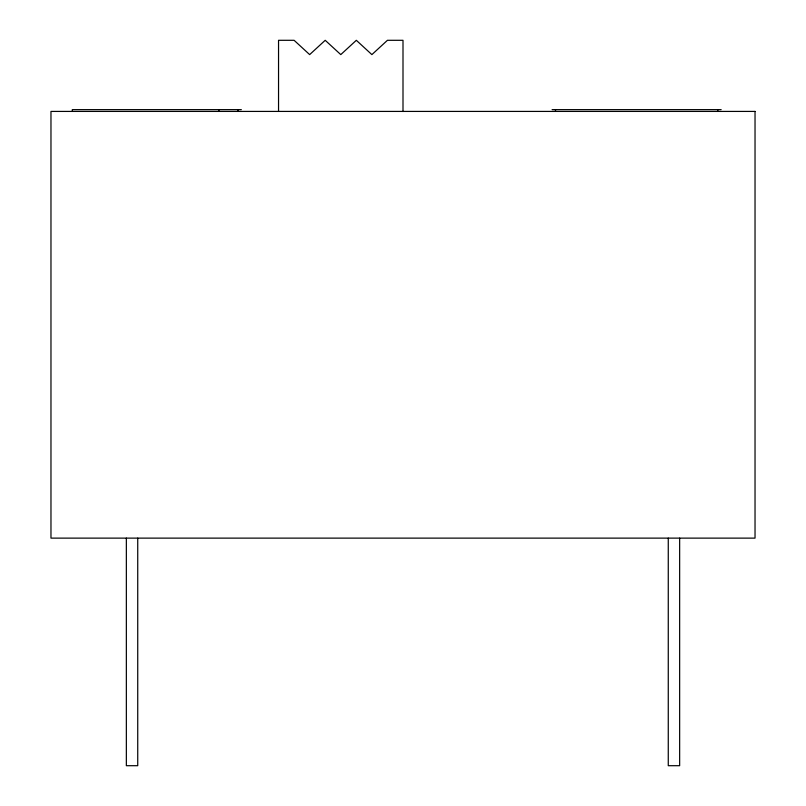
<?xml version="1.0" encoding="UTF-8"?>
<svg xmlns="http://www.w3.org/2000/svg" width="806" height="806" viewBox="0 0 806 806"><rect width="100%" height="100%" fill="white"/><g stroke="black" fill="none" stroke-linecap="round" stroke-linejoin="round"><path stroke-width="1.21" d="M241.347 109.636L72.298 109.636L72.298 111.419M552.11 109.636L721.158 109.636M717.783 109.636L717.783 111.419M679.649 538.126L679.649 765.7L668.265 765.7L668.265 538.126M555.495 109.636L555.495 111.419M403 111.51L403 40.3L387.444 40.3L371.888 54.607L356.333 40.3L340.777 54.607L325.211 40.3L309.655 54.607L294.099 40.3L278.544 40.3L278.544 111.419M237.971 109.636L237.971 111.419M218.9 109.636L218.9 111.419M137.735 538.126L137.735 765.7L126.351 765.7L126.351 538.126M755.031 111.419L50.969 111.419L50.969 538.126L755.031 538.126L755.031 111.419"/></g></svg>
